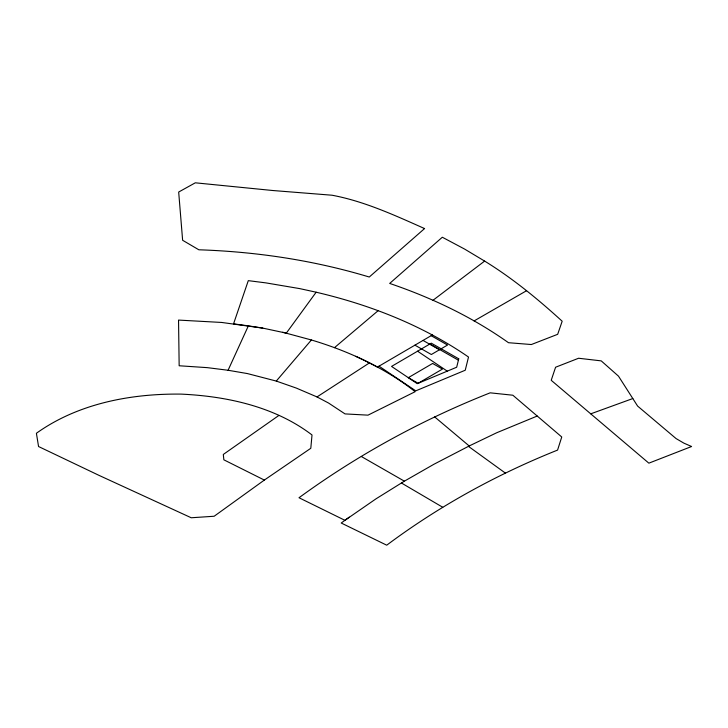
<?xml version="1.0" encoding="UTF-8"?>
<svg xmlns="http://www.w3.org/2000/svg" width="728" height="728" viewBox="0 0 728 728"><rect width="100%" height="100%" fill="white"/><g stroke="black" fill="none" stroke-linecap="round" stroke-linejoin="round"><path stroke-width="1.09" d="M262.781 328.11L221.74 322.459L178.542 320.083L179.161 365.765L207.353 367.649L228.073 370.261L248.366 325.853L262.781 328.11L286.304 333.142L316.152 292.21C370.17 304.832 422.704 325.38 468.514 357.039L465.247 370.224L415.77 390.854L379.015 366.175M228.073 370.261L247.447 373.582L276.285 381.072L311.393 339.976C334.216 346.801 356.52 355.646 377.423 367.094L432.496 334.889M334.461 347.675L378.178 310.647M432.987 300.291L484.63 261.088C512.585 278.269 537.974 299.172 562.18 321.23L557.675 334.307L531.349 344.535L508.481 342.706C472.235 316.999 431.686 297.716 389.689 283.429L442.315 237.228L464.564 249.058L484.63 261.088M349.267 517.162L341.214 523.023L386.723 545.19C439.093 506.06 496.905 474.328 557.575 450.086L561.752 436.982L512.849 395.222L490.171 392.829C422.413 419.592 357.858 454.782 298.999 497.743L344.926 520.311L376.085 498.78L404.377 481.172L433.934 464.255L469.196 445.964L434.652 416.898M264.346 480.07L310.801 448.284L312.012 434.962C274.902 406.643 227.018 396.25 181.154 394.112C130.812 393.502 77.996 403.512 36.4 433.269L38.557 446.528L99.072 475.402L191.237 517.763L214.168 516.243L264.346 480.07L223.86 459.823L223.305 454.454L278.897 415.433M276.285 381.072L296.351 388.097L317.008 396.933L369.469 362.881M474.092 320.93L526.581 290.7M537.219 416.034L496.733 432.741L468.413 446.337L505.478 473.164M590.754 413.832L632.814 398.553L637.61 406.069L676.066 438.565L683.838 443.115L691.6 446.51L648.857 463.163L551.214 380.298L555.591 367.231L578.587 358.249L601.228 360.879L618.491 376.158L632.814 398.553M248.366 325.853L233.551 323.851L248.294 280.644L265.884 282.883L299.681 288.606L316.152 292.21M282.719 332.232L311.393 339.976M317.008 396.933L328.555 403.039L345.026 413.904L367.995 415.151L415.142 391.7C397.024 377.268 376.722 365.875 355.701 356.283M431.14 335.681L447.556 345.036L431.349 354.518L414.933 345.163M429.93 343.971L458.413 360.205M423.032 340.422L439.457 349.777M361.343 456.511L404.377 481.172M401.437 483.01L442.742 507.27M417.572 351.205L447.265 371.153M458.749 358.822L456.674 367.231L417.235 383.674L391.555 366.421L431.295 343.17L458.749 358.822M424.57 228.565L369.269 277.022C313.968 260.324 256.52 251.697 198.835 249.786L182.628 240.276L178.679 192.037L195.313 182.81L272.636 190.499L332.041 195.222C364.355 201.265 394.667 215.27 424.57 228.565M432.614 363.454L408.308 377.677L418.154 383.292L442.469 369.069L432.614 363.454"/></g></svg>
